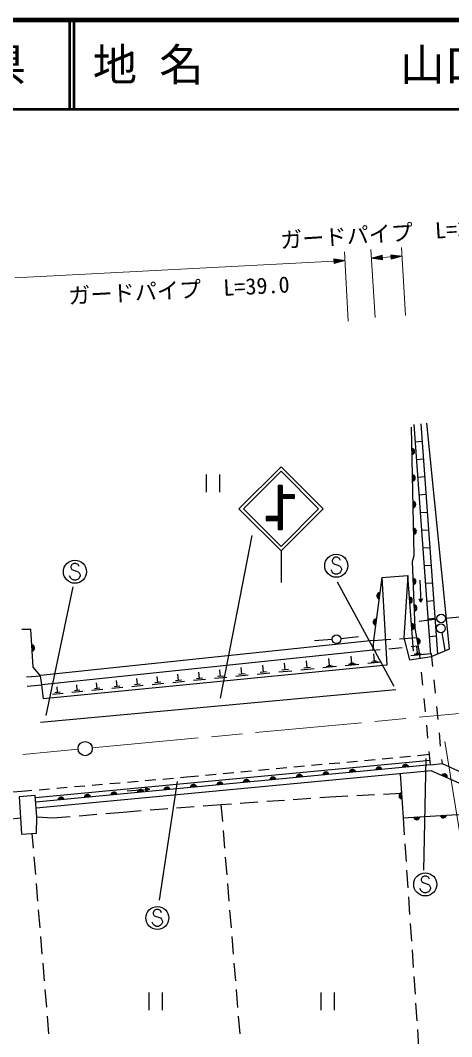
# Model space of a CAD drawing. Units: millimetres, scale not verified. Extents: x 40000 to 680000, y 20000 to 380000.
# Drawn here: x 362218 to 410838, y 265440 to 380000 of the extents above; entities that cross this region are included whole.
import ezdxf
from ezdxf.enums import TextEntityAlignment as Align

# ---------------------------------------------------------------- set-up
doc = ezdxf.new("R2010")
doc.units = ezdxf.units.MM
doc.header["$LTSCALE"] = 1000
doc.linetypes.add('CHAIN', pattern=[18.5, 12, -1.5, 3.5, -1.5])
for name, color, linetype, lineweight in [('M-BGD', 7, 'Continuous', 25), ('M-BMK', 2, 'CHAIN', 13), ('M-BMK-SRVR', 3, 'Continuous', 25), ('M-STR-HTXT', 7, 'Continuous', 13), ('M-STR-STRC', 7, 'Continuous', 25), ('M-TTL', 2, 'Continuous', 140), ('M-TTL-LINE', 7, 'Continuous', 50)]:
    doc.layers.add(name, color=color, linetype=linetype, lineweight=lineweight)
doc.layers.add('M-TTL-TXT', color=7, linetype='Continuous')
doc.styles.add('ＭＳ ゴシック', font='')
doc.styles.get('ＭＳ ゴシック').set_extended_font_data('MS Gothic')

msp = doc.modelspace()

# ---------------------------------------------------------------- linework, layer by layer
at = {"layer": 'M-BGD'}
for p, q in [((410590, 309166), (408025, 334586)), ((406581, 334457), (408459, 308526)), ((407379, 334514), (409257, 308584)), ((407524, 332520), (406726, 332462)), ((407668, 330525), (406870, 330468)), ((383150, 328800), (383150, 326800)), ((384650, 328800), (384650, 326800)), ((407812, 328531), (407015, 328473)), ((407957, 326536), (407159, 326478)), ((408101, 324541), (407303, 324483)), ((408246, 322546), (407448, 322489)), ((408390, 320552), (407592, 320494)), ((408535, 318557), (407737, 318499)), ((402984, 317203), (405890, 317418)), ((406536, 308879), (405890, 317418)), ((402984, 317203), (402015, 310099)), ((402984, 317203), (403522, 307300)), ((407236, 316898), (407378, 314402)), ((408679, 316562), (407881, 316504)), ((407170, 314766), (407544, 314787)), ((407378, 314402), (407170, 314766)), ((407544, 314787), (407378, 314402)), ((408823, 314567), (408025, 314509)), ((410155, 312622), (412146, 312814)), ((409163, 312504), (407183, 312221)), ((408968, 312572), (408170, 312515)), ((362376, 311378), (363392, 311390)), ((398349, 310305), (400334, 310557)), ((409112, 310578), (408314, 310520)), ((409710, 310970), (410063, 309002)), ((402015, 310099), (364498, 306167)), ((397355, 310205), (395361, 310053)), ((402015, 310099), (401962, 309005)), ((402015, 310099), (403962, 310228)), ((404959, 310294), (406905, 310424)), ((406260, 309401), (407073, 309476)), ((406988, 308650), (406908, 309471)), ((401962, 309005), (364648, 305094)), ((399600, 307526), (399520, 308346)), ((401962, 309005), (402775, 309080)), ((402130, 307773), (402050, 308594)), ((403770, 309171), (405264, 309309)), ((407778, 308520), (406239, 308369)), ((407383, 308585), (406613, 308510)), ((407180, 308669), (406796, 308631)), ((407243, 308514), (408518, 308641)), ((407290, 308032), (407243, 308514)), ((408518, 308641), (408667, 307149)), ((408555, 308277), (410590, 309166)), ((403522, 307300), (364827, 303515)), ((387191, 306294), (387118, 307047)), ((389621, 306536), (389547, 307301)), ((392077, 306779), (392001, 307558)), ((394930, 307062), (394187, 306989)), ((394559, 307025), (394481, 307818)), ((397842, 307147), (396330, 306999)), ((397454, 307210), (396698, 307136)), ((397255, 307293), (396877, 307256)), ((397066, 307274), (396987, 308081)), ((400390, 307396), (398851, 307245)), ((399995, 307461), (399225, 307385)), ((399792, 307544), (399408, 307507)), ((402920, 307643), (401381, 307493)), ((402525, 307708), (401756, 307633)), ((402323, 307792), (401938, 307754)), ((362931, 306003), (364504, 306125)), ((377719, 305355), (377651, 306054)), ((380050, 305586), (379981, 306299)), ((382406, 305820), (382335, 306545)), ((385497, 305939), (384111, 305803)), ((385132, 306090), (384440, 306022)), ((384786, 306056), (384714, 306795)), ((387915, 306175), (386504, 306037)), ((387544, 306329), (386839, 306260)), ((390358, 306414), (388922, 306274)), ((389980, 306571), (389263, 306501)), ((392827, 306656), (391366, 306513)), ((392442, 306815), (391712, 306744)), ((395321, 306900), (393835, 306755)), ((407583, 305046), (407437, 306539)), ((363002, 304946), (364648, 305094)), ((364827, 303515), (364648, 305094)), ((366422, 304234), (366360, 304871)), ((368635, 304453), (368571, 305103)), ((370870, 304675), (370806, 305337)), ((373778, 304793), (372514, 304669)), ((373446, 304930), (372813, 304868)), ((373130, 304899), (373064, 305574)), ((376073, 305017), (374785, 304891)), ((375734, 305157), (375090, 305094)), ((375412, 305126), (375345, 305813)), ((378392, 305244), (377080, 305116)), ((378047, 305387), (377391, 305323)), ((380736, 305473), (379400, 305342)), ((380384, 305619), (379716, 305553)), ((383104, 305705), (381743, 305572)), ((382746, 305853), (382066, 305786)), ((408816, 305656), (408964, 304163)), ((364477, 300909), (404554, 304569)), ((367035, 304133), (365840, 304016)), ((366721, 304263), (366123, 304205)), ((369259, 304351), (368042, 304231)), ((368939, 304483), (368330, 304424)), ((371507, 304570), (370266, 304449)), ((371181, 304706), (370560, 304645)), ((407876, 302061), (407730, 303553)), ((409113, 302671), (409261, 301178)), ((408169, 299075), (408022, 300568)), ((409410, 299686), (409559, 298193)), ((404215, 296845), (403020, 296733)), ((406207, 297030), (405012, 296919)), ((408350, 297230), (407003, 297105)), ((408462, 296089), (408315, 297582)), ((408417, 296562), (363911, 292355)), ((408462, 296089), (363955, 291882)), ((392267, 295729), (391072, 295618)), ((394258, 295915), (393064, 295804)), ((396250, 296101), (395055, 295990)), ((398241, 296287), (397046, 296176)), ((400232, 296473), (399038, 296361)), ((402224, 296659), (401029, 296547)), ((408462, 296089), (409753, 296242)), ((409707, 296700), (409753, 296242)), ((408526, 295409), (364020, 291201)), ((379468, 294546), (378272, 294443)), ((380964, 294674), (380265, 294614)), ((382310, 294800), (380964, 294674)), ((384302, 294986), (383107, 294874)), ((386293, 295172), (385098, 295060)), ((388284, 295358), (387090, 295246)), ((390276, 295544), (389081, 295432)), ((365519, 293346), (364324, 293244)), ((367512, 293518), (366317, 293415)), ((369505, 293689), (368309, 293586)), ((371497, 293860), (370302, 293758)), ((373490, 294032), (372294, 293929)), ((374272, 293133), (376762, 293354)), ((375483, 294203), (374287, 294100)), ((377475, 294374), (376280, 294272)), ((376372, 293507), (376762, 293354)), ((376405, 293134), (376372, 293507)), ((376762, 293354), (376405, 293134)), ((362828, 293115), (361379, 292982)), ((363527, 293175), (362828, 293115)), ((392984, 292187), (394979, 292329)), ((395977, 292400), (397105, 292480)), ((397105, 292480), (399146, 292579)), ((400145, 292628), (402143, 292724)), ((403142, 292773), (405183, 292872)), ((376845, 290997), (378839, 291150)), ((379836, 291226), (381830, 291378)), ((382827, 291455), (384874, 291611)), ((384874, 291611), (386002, 291691)), ((385032, 289676), (384874, 291611)), ((386999, 291762), (388994, 291904)), ((389992, 291975), (391987, 292116)), ((360847, 289963), (362249, 290102)), ((364076, 290235), (365892, 290096)), ((365892, 290096), (367853, 290262)), ((368850, 290346), (370843, 290514)), ((371839, 290599), (373801, 290764)), ((373801, 290764), (375847, 290921)), ((405359, 290096), (405489, 288192)), ((363525, 288329), (363662, 286695)), ((385276, 286686), (385113, 288680)), ((405556, 287194), (405692, 285199)), ((363745, 285699), (363911, 283705)), ((385520, 283696), (385357, 285689)), ((405759, 284201), (405895, 282205)), ((363994, 282709), (364161, 280716)), ((385764, 280706), (385601, 282699)), ((405962, 281208), (406098, 279212)), ((364244, 279719), (364410, 277726)), ((386008, 277716), (385845, 279709)), ((406165, 278215), (406301, 276219)), ((364493, 276730), (364660, 274737)), ((386252, 274726), (386090, 276719)), ((406369, 275222), (406504, 273226)), ((364743, 273740), (364909, 271747)), ((386497, 271736), (386334, 273729)), ((406572, 272228), (406707, 270233)), ((364993, 270751), (365159, 268757)), ((376715, 270435), (376715, 268435)), ((378215, 270435), (378215, 268435)), ((386741, 268746), (386578, 270739)), ((396090, 270435), (396090, 268435)), ((397590, 270435), (397590, 268435)), ((406775, 269235), (406910, 267240)), ((365242, 267761), (365409, 265768)), ((386985, 265756), (386822, 267749)), ((406978, 266242), (407113, 264247))]:
    msp.add_line(p, q, dxfattribs=at)
for points in [[(407243, 308514), (406716, 311498), (406429, 318997), (406626, 319661), (406303, 334156)], [(405890, 317418), (405460, 310386), (406070, 307910), (408555, 308277)], [(364648, 305094), (364504, 306125), (363661, 307094), (363392, 311390)], [(409753, 296242), (413647, 294452), (417969, 293850)], [(405043, 295080), (405359, 290096), (411442, 290497), (422470, 289450), (433710, 289283), (463531, 291411), (468755, 291644)], [(417992, 292669), (414249, 292892), (408526, 295409)], [(364076, 290235), (363902, 292616), (362075, 292483), (362249, 290102)], [(362249, 290102), (362360, 288252), (364054, 288364), (364076, 290235)]]:
    msp.add_lwpolyline(points, dxfattribs=at)
for centre in [(409658, 312574), (409622, 311462), (397853, 310242)]:
    msp.add_circle(centre, 500, dxfattribs=at)
for centre, radius, start, end in [((406310, 331406), 354, 280.07359, 82.47877), ((406310, 331406), 283, 282.29763, 80.25473), ((406310, 331406), 212, 286.04396, 76.5084), ((406310, 331406), 142, 293.75569, 68.79667), ((406310, 331406), 100, 304.07335, 58.47901), ((406377, 328407), 354, 280.07359, 82.47877), ((406377, 328407), 283, 282.29763, 80.25473), ((406377, 328407), 212, 286.04396, 76.5084), ((406377, 328407), 142, 293.75569, 68.79667), ((406377, 328407), 100, 304.07335, 58.47901), ((406444, 325407), 354, 280.07359, 82.47877), ((406444, 325407), 283, 282.29763, 80.25473), ((406444, 325407), 212, 286.04396, 76.5084), ((406444, 325407), 142, 293.75569, 68.79667), ((406444, 325407), 100, 304.07335, 58.47901), ((406510, 322408), 354, 280.07359, 82.47877), ((406510, 322408), 283, 282.29763, 80.25473), ((406510, 322408), 212, 286.04396, 76.5084), ((406510, 322408), 142, 293.75569, 68.79667), ((406510, 322408), 100, 304.07335, 58.47901), ((406461, 316744), 354, 280.98948, 83.39466), ((406461, 316744), 283, 283.21352, 81.17062), ((406461, 316744), 212, 286.95985, 77.42429), ((406461, 316744), 142, 294.67158, 69.71256), ((406461, 316744), 100, 304.98924, 59.3949), ((402756, 315130), 354, 91.03224, 253.43742), ((402756, 315130), 283, 93.25628, 251.21338), ((402756, 315130), 212, 97.00261, 247.46706), ((402756, 315130), 142, 104.71434, 239.75533), ((402756, 315130), 100, 115.032, 229.43767), ((406046, 314640), 354, 283.12247, 85.52765), ((406046, 314640), 283, 285.34651, 83.30361), ((406046, 314640), 212, 289.09284, 79.55728), ((406046, 314640), 142, 296.80457, 71.84555), ((406046, 314640), 100, 307.12223, 61.52789), ((406575, 313746), 354, 280.98948, 83.39466), ((406575, 313746), 283, 283.21352, 81.17062), ((406575, 313746), 212, 286.95985, 77.42429), ((406575, 313746), 142, 294.67158, 69.71256), ((406575, 313746), 100, 304.98924, 59.3949), ((402351, 312157), 354, 91.03224, 253.43742), ((402351, 312157), 283, 93.25628, 251.21338), ((402351, 312157), 212, 97.00261, 247.46706), ((402351, 312157), 142, 104.71434, 239.75533), ((402351, 312157), 100, 115.032, 229.43767), ((406272, 311649), 354, 283.12247, 85.52765), ((406272, 311649), 283, 285.34651, 83.30361), ((406272, 311649), 212, 289.09284, 79.55728), ((406272, 311649), 142, 296.80457, 71.84555), ((406272, 311649), 100, 307.12223, 61.52789), ((363472, 309239), 354, 282.38119, 84.78637), ((363472, 309239), 283, 284.60523, 82.56233), ((363472, 309239), 212, 288.35156, 78.81601), ((363472, 309239), 142, 296.06329, 71.10428), ((363472, 309239), 100, 306.38095, 60.78661), ((406926, 309997), 354, 288.82269, 91.22787), ((406926, 309997), 283, 291.04673, 89.00383), ((406926, 309997), 212, 294.79305, 85.2575), ((406926, 309997), 142, 302.50478, 77.54577), ((406926, 309997), 100, 312.82245, 67.22811), ((402640, 295484), 354, 14.19794, 176.60312), ((402640, 295484), 283, 16.42198, 174.37908), ((402640, 295484), 212, 20.16831, 170.63276), ((402640, 295484), 142, 27.88004, 162.92103), ((402640, 295484), 100, 38.1977, 152.60337), ((405627, 295767), 354, 14.19794, 176.60312), ((405627, 295767), 283, 16.42198, 174.37908), ((405627, 295767), 212, 20.16831, 170.63276), ((405627, 295767), 142, 27.88004, 162.92103), ((405627, 295767), 100, 38.1977, 152.60337), ((387707, 294073), 354, 14.19794, 176.60312), ((390694, 294355), 354, 14.19794, 176.60312), ((390694, 294355), 283, 16.42198, 174.37908), ((390694, 294355), 212, 20.16831, 170.63276), ((390694, 294355), 142, 27.88004, 162.92103), ((390694, 294355), 100, 38.1977, 152.60337), ((393680, 294637), 354, 14.19794, 176.60312), ((393680, 294637), 283, 16.42198, 174.37908), ((393680, 294637), 212, 20.16831, 170.63276), ((393680, 294637), 142, 27.88004, 162.92103), ((393680, 294637), 100, 38.1977, 152.60337), ((396667, 294920), 354, 14.19794, 176.60312), ((396667, 294920), 283, 16.42198, 174.37908), ((396667, 294920), 212, 20.16831, 170.63276), ((396667, 294920), 142, 27.88004, 162.92103), ((396667, 294920), 100, 38.1977, 152.60337), ((399654, 295202), 354, 14.19794, 176.60312), ((399654, 295202), 283, 16.42198, 174.37908), ((399654, 295202), 212, 20.16831, 170.63276), ((399654, 295202), 142, 27.88004, 162.92103), ((399654, 295202), 100, 38.1977, 152.60337), ((409993, 294705), 354, 345.05813, 147.46331), ((409993, 294705), 283, 347.28217, 145.23927), ((409993, 294705), 212, 351.02849, 141.49294), ((409993, 294705), 142, 358.74022, 133.78121), ((409993, 294705), 100, 9.05788, 123.46355), ((375760, 292943), 354, 14.19794, 176.60312), ((378747, 293226), 354, 14.19794, 176.60312), ((378747, 293226), 283, 16.42198, 174.37908), ((378747, 293226), 212, 20.16831, 170.63276), ((378747, 293226), 142, 27.88004, 162.92103), ((378747, 293226), 100, 38.1977, 152.60337), ((381734, 293508), 354, 14.19794, 176.60312), ((381734, 293508), 283, 16.42198, 174.37908), ((381734, 293508), 212, 20.16831, 170.63276), ((381734, 293508), 142, 27.88004, 162.92103), ((381734, 293508), 100, 38.1977, 152.60337), ((384720, 293790), 354, 14.19794, 176.60312), ((384720, 293790), 283, 16.42198, 174.37908), ((384720, 293790), 212, 20.16831, 170.63276), ((384720, 293790), 142, 27.88004, 162.92103), ((384720, 293790), 100, 38.1977, 152.60337), ((387707, 294073), 283, 16.42198, 174.37908), ((387707, 294073), 212, 20.16831, 170.63276), ((387707, 294073), 142, 27.88004, 162.92103), ((387707, 294073), 100, 38.1977, 152.60337), ((366800, 292096), 354, 14.19794, 176.60312), ((366800, 292096), 283, 16.42198, 174.37908), ((366800, 292096), 212, 20.16831, 170.63276), ((366800, 292096), 142, 27.88004, 162.92103), ((366800, 292096), 100, 38.1977, 152.60337), ((369787, 292379), 354, 14.19794, 176.60312), ((369787, 292379), 283, 16.42198, 174.37908), ((369787, 292379), 212, 20.16831, 170.63276), ((369787, 292379), 142, 27.88004, 162.92103), ((369787, 292379), 100, 38.1977, 152.60337), ((372774, 292661), 354, 14.19794, 176.60312), ((372774, 292661), 283, 16.42198, 174.37908), ((372774, 292661), 212, 20.16831, 170.63276), ((372774, 292661), 142, 27.88004, 162.92103), ((372774, 292661), 100, 38.1977, 152.60337), ((375760, 292943), 283, 16.42198, 174.37908), ((375760, 292943), 212, 20.16831, 170.63276), ((375760, 292943), 142, 27.88004, 162.92103), ((375760, 292943), 100, 38.1977, 152.60337), ((405255, 292591), 354, 102.43147, 264.83665), ((405255, 292591), 283, 104.65551, 262.61261), ((405255, 292591), 212, 108.40183, 258.86628), ((405255, 292591), 142, 116.11356, 251.15455), ((405255, 292591), 100, 126.43123, 240.83689), ((406900, 290252), 354, 192.56969, 354.97487), ((406900, 290252), 283, 194.79373, 352.75083), ((406900, 290252), 212, 198.54006, 349.00451), ((406900, 290252), 142, 206.25179, 341.29278), ((406900, 290252), 100, 216.56945, 330.97512), ((409894, 290449), 354, 192.56969, 354.97487), ((409894, 290449), 283, 194.79373, 352.75083), ((409894, 290449), 212, 198.54006, 349.00451), ((409894, 290449), 142, 206.25179, 341.29278), ((409894, 290449), 100, 216.56945, 330.97512)]:
    msp.add_arc(centre, radius, start, end, dxfattribs=at)
at = {"layer": 'M-BMK'}
for p, q in [((370320, 297985), (436941, 304235)), ((270409, 288613), (368727, 297836))]:
    msp.add_line(p, q, dxfattribs=at)
at = {"layer": 'M-BMK-SRVR'}
msp.add_circle((369524, 297911), 800, dxfattribs=at)
at = {"layer": 'M-STR-HTXT'}
for p, q in [((402205, 346498), (401724, 354185)), ((405649, 346714), (405169, 354400)), ((361605, 350979), (397571, 352858)), ((398819, 352923), (397558, 353108)), ((397558, 353108), (397584, 352608)), ((397810, 353071), (397560, 353058)), ((397563, 353008), (398062, 353034)), ((398315, 352997), (397566, 352958)), ((397568, 352908), (398567, 352960)), ((398819, 352923), (397571, 352858)), ((397573, 352808), (398572, 352860)), ((398819, 352923), (397584, 352608)), ((399175, 346105), (398767, 353922)), ((401787, 353187), (403019, 353514)), ((401787, 353187), (403034, 353265)), ((401787, 353187), (403050, 353015)), ((403031, 353315), (402033, 353252)), ((403037, 353215), (402039, 353153)), ((402279, 353318), (403028, 353365)), ((402292, 353118), (403040, 353165)), ((403025, 353415), (402526, 353383)), ((403043, 353115), (402544, 353084)), ((402772, 353449), (403022, 353464)), ((402797, 353050), (403047, 353065)), ((403050, 353015), (403019, 353514)), ((403034, 353265), (403983, 353324)), ((405231, 353402), (403968, 353574)), ((403968, 353574), (403999, 353075)), ((404220, 353539), (403971, 353524)), ((403974, 353474), (404473, 353505)), ((404726, 353471), (403977, 353424)), ((403980, 353374), (404978, 353436)), ((405231, 353402), (403983, 353324)), ((403986, 353274), (404985, 353337)), ((404738, 353271), (403990, 353224)), ((403993, 353174), (404492, 353206)), ((404245, 353140), (403996, 353125)), ((405231, 353402), (403999, 353075)), ((398325, 352797), (397576, 352758)), ((397579, 352708), (398078, 352734)), ((397831, 352671), (397581, 352658)), ((410061, 298703), (417237, 254572))]:
    msp.add_line(p, q, dxfattribs=at)
at = {"layer": 'M-STR-STRC'}
for p, q in [((386864, 324935), (391602, 329673)), ((387359, 324935), (391602, 329178)), ((391602, 329673), (396339, 324935)), ((391602, 329178), (395844, 324935)), ((391277, 327563), (391277, 325080)), ((391727, 327563), (391277, 327563)), ((391277, 327146), (391694, 327563)), ((391277, 327287), (391553, 327563)), ((391277, 327429), (391411, 327563)), ((391727, 327104), (391277, 327554)), ((391277, 327004), (391727, 327454)), ((391727, 326963), (391277, 327413)), ((391277, 326863), (391727, 327313)), ((391727, 326821), (391277, 327271)), ((391277, 326721), (391727, 327171)), ((391727, 326680), (391277, 327130)), ((391277, 326580), (391727, 327030)), ((392169, 326096), (391277, 326989)), ((391277, 326439), (391727, 326889)), ((392028, 326096), (391277, 326847)), ((391277, 326297), (391727, 326747)), ((391887, 326096), (391277, 326706)), ((391277, 326156), (391727, 326606)), ((391745, 326096), (391277, 326564)), ((391277, 325731), (392092, 326546)), ((391277, 325873), (391951, 326546)), ((391277, 326014), (391809, 326546)), ((391727, 327246), (391410, 327563)), ((391727, 327387), (391552, 327563)), ((391727, 327529), (391693, 327563)), ((391727, 327563), (391727, 326546)), ((391727, 326546), (393074, 326546)), ((391783, 326096), (392233, 326546)), ((392311, 326096), (391861, 326546)), ((391925, 326096), (392375, 326546)), ((392452, 326096), (392002, 326546)), ((392066, 326096), (392516, 326546)), ((392594, 326096), (392144, 326546)), ((392208, 326096), (392658, 326546)), ((392735, 326096), (392285, 326546)), ((392349, 326096), (392799, 326546)), ((392877, 326096), (392427, 326546)), ((392491, 326096), (392941, 326546)), ((393018, 326096), (392568, 326546)), ((392632, 326096), (393074, 326538)), ((393074, 326182), (392709, 326546)), ((393074, 326324), (392851, 326546)), ((393074, 326465), (392992, 326546)), ((393074, 326546), (393074, 326096)), ((391727, 325973), (391277, 326423)), ((391727, 325831), (391277, 326281)), ((391727, 325690), (391277, 326140)), ((391277, 325590), (391727, 326040)), ((391727, 325549), (391277, 325999)), ((391277, 325449), (391727, 325899)), ((391727, 325407), (391277, 325857)), ((391277, 325307), (391727, 325757)), ((391727, 325266), (391277, 325716)), ((391277, 325166), (391727, 325616)), ((391727, 325124), (391277, 325574)), ((391630, 325080), (391277, 325433)), ((391333, 325080), (391727, 325474)), ((393074, 326096), (391727, 326096)), ((391727, 326096), (391727, 325080)), ((392773, 326096), (393074, 326397)), ((392915, 326096), (393074, 326255)), ((393056, 326096), (393074, 326114)), ((386864, 324935), (391602, 320197)), ((387359, 324935), (391602, 320692)), ((390845, 323614), (391727, 324496)), ((390986, 323614), (391727, 324355)), ((391128, 323614), (391727, 324213)), ((391489, 325080), (391277, 325291)), ((391347, 325080), (391277, 325150)), ((391277, 325080), (391727, 325080)), ((391277, 325080), (391277, 324064)), ((391727, 325080), (391277, 325080)), ((391277, 324753), (391604, 325080)), ((391277, 324895), (391462, 325080)), ((391277, 325036), (391321, 325080)), ((391277, 324612), (391727, 325062)), ((391727, 324506), (391277, 324956)), ((391277, 324471), (391727, 324921)), ((391727, 324364), (391277, 324814)), ((391277, 324329), (391727, 324779)), ((391727, 324223), (391277, 324673)), ((391277, 324188), (391727, 324638)), ((391727, 324082), (391277, 324532)), ((391727, 323940), (391277, 324390)), ((391727, 323799), (391277, 324249)), ((391727, 324647), (391294, 325080)), ((391727, 324789), (391436, 325080)), ((391474, 325080), (391727, 325333)), ((391727, 324930), (391577, 325080)), ((391602, 320692), (395844, 324935)), ((391602, 320197), (396339, 324935)), ((391616, 325080), (391727, 325192)), ((391727, 325072), (391719, 325080)), ((391727, 325080), (391727, 322597)), ((391277, 324064), (389931, 324064)), ((389931, 324064), (389931, 323614)), ((389931, 323690), (390305, 324064)), ((389931, 323831), (390163, 324064)), ((389931, 323973), (390022, 324064)), ((390356, 323614), (389931, 324039)), ((390215, 323614), (389931, 323898)), ((390073, 323614), (389931, 323756)), ((389932, 323614), (389931, 323615)), ((389931, 323614), (391277, 323614)), ((389996, 323614), (390446, 324064)), ((390498, 323614), (390048, 324064)), ((390138, 323614), (390588, 324064)), ((390639, 323614), (390189, 324064)), ((390279, 323614), (390729, 324064)), ((390781, 323614), (390331, 324064)), ((390420, 323614), (390870, 324064)), ((390922, 323614), (390472, 324064)), ((390562, 323614), (391012, 324064)), ((391063, 323614), (390613, 324064)), ((390703, 323614), (391153, 324064)), ((391205, 323614), (390755, 324064)), ((391727, 323233), (390896, 324064)), ((391727, 323374), (391038, 324064)), ((391727, 323516), (391179, 324064)), ((391269, 323614), (391727, 324072)), ((391727, 323657), (391277, 324107)), ((391277, 323481), (391727, 323931)), ((391277, 323339), (391727, 323789)), ((391277, 323198), (391727, 323648)), ((391277, 323614), (391277, 322597)), ((391727, 323092), (391277, 323542)), ((391277, 323056), (391727, 323506)), ((391727, 322950), (391277, 323400)), ((391277, 322915), (391727, 323365)), ((391727, 322809), (391277, 323259)), ((391277, 322773), (391727, 323223)), ((391727, 322667), (391277, 323117)), ((391277, 322632), (391727, 323082)), ((384767, 303600), (388355, 321934)), ((391655, 322597), (391277, 322976)), ((391514, 322597), (391277, 322834)), ((391373, 322597), (391277, 322693)), ((391277, 322597), (391727, 322597)), ((391384, 322597), (391727, 322941)), ((391525, 322597), (391727, 322799)), ((391667, 322597), (391727, 322658)), ((391602, 320197), (391602, 316642)), ((368015, 318671), (367897, 318435)), ((368252, 318790), (368015, 318671)), ((368488, 318790), (368252, 318790)), ((368725, 318671), (368488, 318790)), ((368843, 318435), (368725, 318671)), ((397472, 319353), (397354, 319117)), ((397354, 319117), (397354, 318999)), ((397354, 318999), (397472, 318762)), ((397708, 319471), (397472, 319353)), ((397472, 318762), (398181, 318526)), ((397945, 319471), (397708, 319471)), ((398181, 319353), (397945, 319471)), ((398299, 319117), (398181, 319353)), ((398181, 318526), (398299, 318408)), ((367897, 317135), (367779, 317371)), ((367897, 318435), (367897, 318317)), ((367897, 318317), (368015, 318081)), ((368015, 318081), (368725, 317844)), ((368725, 317844), (368843, 317726)), ((368843, 317726), (368961, 317490)), ((368961, 317371), (368843, 317135)), ((368961, 317490), (368961, 317371)), ((397354, 317817), (397236, 318053)), ((397472, 317699), (397354, 317817)), ((397708, 317580), (397472, 317699)), ((397945, 317580), (397708, 317580)), ((398181, 317699), (397945, 317580)), ((398299, 317817), (398181, 317699)), ((398299, 318408), (398417, 318171)), ((398417, 318053), (398299, 317817)), ((398417, 318171), (398417, 318053)), ((368015, 317017), (367897, 317135)), ((368252, 316899), (368015, 317017)), ((368488, 316899), (368252, 316899)), ((368725, 317017), (368488, 316899)), ((368843, 317135), (368725, 317017)), ((397934, 316696), (404321, 304964)), ((365141, 301627), (368191, 316158)), ((407926, 296792), (407675, 284217)), ((377896, 280844), (379941, 294191)), ((407500, 283429), (407382, 283193)), ((407382, 283193), (407382, 283075)), ((407382, 283075), (407500, 282839)), ((407737, 283548), (407500, 283429)), ((407973, 283548), (407737, 283548)), ((408209, 283429), (407973, 283548)), ((408327, 283193), (408209, 283429)), ((407382, 281893), (407264, 282129)), ((407500, 281775), (407382, 281893)), ((407500, 282839), (408209, 282602)), ((408209, 282602), (408327, 282484)), ((408327, 281893), (408209, 281775)), ((408327, 282484), (408446, 282248)), ((408446, 282129), (408327, 281893)), ((408446, 282248), (408446, 282129)), ((407737, 281657), (407500, 281775)), ((407973, 281657), (407737, 281657)), ((408209, 281775), (407973, 281657)), ((377308, 279644), (377190, 279408)), ((377544, 279762), (377308, 279644)), ((377781, 279762), (377544, 279762)), ((378017, 279644), (377781, 279762)), ((378135, 279408), (378017, 279644)), ((377190, 279408), (377190, 279290)), ((377190, 279290), (377308, 279053)), ((377308, 279053), (378017, 278817)), ((378017, 278817), (378135, 278699)), ((378135, 278699), (378254, 278462)), ((378254, 278462), (378254, 278344)), ((377190, 278108), (377072, 278344)), ((377308, 277990), (377190, 278108)), ((377544, 277871), (377308, 277990)), ((377781, 277871), (377544, 277871)), ((378017, 277990), (377781, 277871)), ((378135, 278108), (378017, 277990)), ((378254, 278344), (378135, 278108))]:
    msp.add_line(p, q, dxfattribs=at)
for centre in [(397827, 318526), (368370, 317844), (407855, 282602), (377663, 278817)]:
    msp.add_circle(centre, 1300, dxfattribs=at)
at = {"layer": 'M-TTL'}
msp.add_line((680000, 380000), (40000, 380000), dxfattribs=at)
at = {"layer": 'M-TTL-LINE'}
for p, q in [((367750, 380000), (367750, 370000)), ((368250, 380000), (368250, 370000)), ((40000, 370000), (680000, 370000))]:
    msp.add_line(p, q, dxfattribs=at)

# ---------------------------------------------------------------- texts
at = {"layer": 'M-STR-HTXT', "style": 'ＭＳ ゴシック'}
for s, rotation, p in [('ガードパイプ  L=3.0', 3.576, (403434, 354492)), ('ガードパイプ  L=39.0', 2.99, (380171, 348130))]:
    msp.add_text(s, height=1833, rotation=rotation, dxfattribs=at).set_placement(p, align=Align.BOTTOM_CENTER)
at = {"layer": 'M-TTL-TXT', "style": 'ＭＳ ゴシック'}
msp.add_text('山\u3000口\u3000県', height=3666, dxfattribs=at).set_placement((350375, 375000), align=Align.MIDDLE_CENTER)
for s, p in [('地 名', (370380, 375000)), ('山口市秋穂二島', (405024, 375000))]:
    msp.add_text(s, height=3666, dxfattribs=at).set_placement(p, align=Align.MIDDLE_LEFT)

doc.saveas('drawing.dxf')
